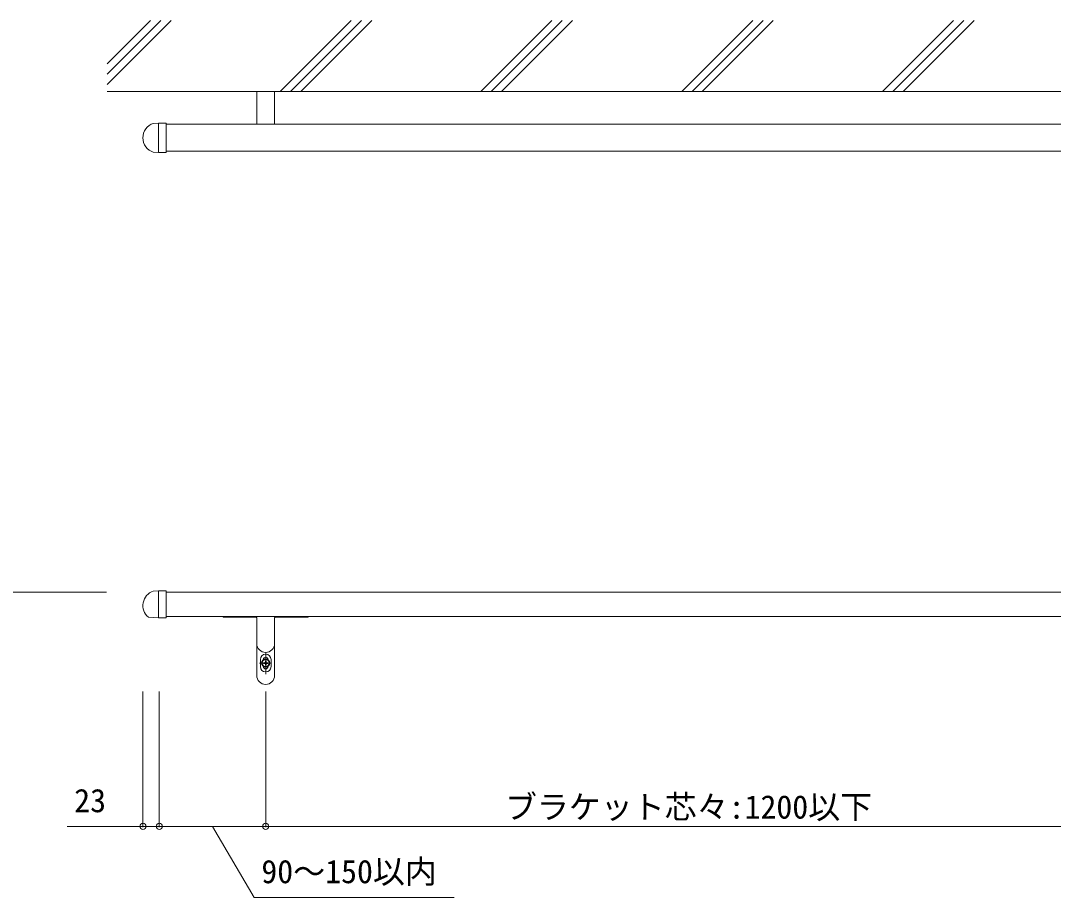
# Model space of a CAD drawing. Units: millimetres, scale not verified. Extents: x -3890 to 4140, y -2825 to 2898.
# Drawn here: x -1208 to 247, y -80 to 1154 of the extents above; entities that cross this region are included whole.
import ezdxf
from ezdxf.enums import TextEntityAlignment as Align

# ---------------------------------------------------------------- set-up
doc = ezdxf.new("R2010")
doc.units = ezdxf.units.MM
doc.header["$LTSCALE"] = 10
for name, color, linetype, lineweight in [('0-3_YKK_11', 4, 'Continuous', 9), ('0-4_YKK_12', 2, 'Continuous', 9), ('0-7_YSS_K', 6, 'Continuous', 9)]:
    doc.layers.add(name, color=color, linetype=linetype, lineweight=lineweight)
doc.styles.add('ＭＳ ゴシック', font='')
doc.styles.get('ＭＳ ゴシック').set_extended_font_data('MS Gothic')

msp = doc.modelspace()

# ---------------------------------------------------------------- linework, layer by layer
at = {"layer": '0-3_YKK_11'}
for p, q in [((-1085.84, 1093.52), (-1024.93, 1154.42)), ((-1085.84, 1079.02), (-1010.43, 1154.42)), ((-1085.84, 1064.52), (-995.93, 1154.42)), ((-842.09, 1054.42), (-742.09, 1154.42)), ((-827.59, 1054.42), (-727.59, 1154.42)), ((-813.09, 1054.42), (-713.09, 1154.42)), ((-559.25, 1054.42), (-459.25, 1154.42)), ((-544.75, 1054.42), (-444.75, 1154.42)), ((-530.25, 1054.42), (-430.25, 1154.42)), ((-276.41, 1054.42), (-176.41, 1154.42)), ((-261.91, 1054.42), (-161.91, 1154.42)), ((-247.41, 1054.42), (-147.41, 1154.42)), ((6.44, 1054.42), (106.44, 1154.42)), ((20.94, 1054.42), (120.94, 1154.42)), ((35.44, 1054.42), (135.44, 1154.42)), ((-1085.84, 1054.42), (1760.66, 1054.42)), ((-875.09, 1054.42), (-875.09, 1008.42)), ((-850.09, 1054.42), (-850.09, 1008.42)), ((-1020.99, 1009.78), (-1013.59, 1010.17)), ((-1013.59, 968.67), (-1013.59, 1010.17)), ((-1003.09, 1010.17), (-1013.59, 1010.17)), ((-1013.59, 968.67), (-1013.59, 1010.17)), ((-1002.59, 1009.67), (-1002.59, 969.17)), ((325.91, 1008.42), (-1002.59, 1008.42)), ((-1013.59, 968.67), (-1020.99, 969.06)), ((-1013.59, 968.67), (-1003.09, 968.67)), ((325.91, 970.42), (-1002.59, 970.42)), ((-1020.99, 350.87), (-1013.59, 351.26)), ((-1013.59, 351.26), (-1013.59, 313.26)), ((-1013.59, 351.26), (-1003.09, 351.26)), ((-1013.59, 351.26), (-1013.59, 313.26)), ((-1002.59, 313.76), (-1002.59, 350.76)), ((325.91, 349.51), (-1002.59, 349.51)), ((-1027.87, 314.01), (-1013.59, 313.26)), ((-1003.09, 313.26), (-1013.59, 313.26)), ((-1002.59, 315.01), (325.91, 315.01)), ((-876.09, 314.01), (-921.59, 314.01)), ((-875.09, 313.01), (-875.09, 232.01)), ((-850.09, 232.01), (-850.09, 313.01)), ((-803.59, 314.01), (-849.09, 314.01)), ((-870.09, 254.51), (-870.09, 244.51)), ((-862.59, 255.26), (-867.59, 252.37)), ((-867.59, 252.37), (-867.59, 246.65)), ((-865.84, 254.51), (-865.84, 254.25)), ((-865.74, 250.01), (-864.09, 250.01)), ((-865.74, 250.01), (-865.74, 249.01)), ((-865.74, 249.01), (-864.09, 249.01)), ((-863.09, 252.66), (-863.09, 251.01)), ((-862.09, 252.66), (-863.09, 252.66)), ((-863.09, 248.01), (-863.09, 246.36)), ((-862.59, 255.26), (-857.59, 252.37)), ((-862.09, 252.66), (-862.09, 251.01)), ((-862.09, 248.01), (-862.09, 246.36)), ((-861.09, 250.01), (-859.44, 250.01)), ((-861.09, 249.01), (-859.44, 249.01)), ((-859.44, 249.01), (-859.44, 250.01)), ((-859.34, 254.51), (-859.34, 254.25)), ((-857.59, 246.65), (-857.59, 252.37)), ((-855.09, 244.51), (-855.09, 254.51)), ((-862.59, 243.76), (-867.59, 246.65)), ((-865.84, 244.77), (-865.84, 244.51)), ((-863.09, 246.36), (-862.09, 246.36)), ((-862.59, 243.76), (-857.59, 246.65)), ((-859.34, 244.77), (-859.34, 244.51))]:
    msp.add_line(p, q, dxfattribs=at)
for points in [[(-1003.09, 313.26), (-1003.08, 313.26), (-1003.07, 313.26), (-1003.06, 313.26), (-1003.05, 313.26), (-1003.04, 313.26), (-1003.03, 313.26), (-1003.02, 313.27), (-1003.01, 313.27), (-1003, 313.27), (-1002.99, 313.27), (-1002.98, 313.27), (-1002.97, 313.27), (-1002.96, 313.28), (-1002.96, 313.28), (-1002.95, 313.28), (-1002.94, 313.28), (-1002.93, 313.29), (-1002.92, 313.29), (-1002.91, 313.29), (-1002.9, 313.3), (-1002.89, 313.3), (-1002.88, 313.3), (-1002.88, 313.31), (-1002.87, 313.31), (-1002.86, 313.32), (-1002.85, 313.32), (-1002.84, 313.33), (-1002.83, 313.33), (-1002.83, 313.34), (-1002.82, 313.34), (-1002.81, 313.35), (-1002.8, 313.35), (-1002.79, 313.36), (-1002.79, 313.36), (-1002.78, 313.37), (-1002.77, 313.37), (-1002.76, 313.38), (-1002.76, 313.39), (-1002.75, 313.39)], [(-1002.75, 313.39), (-1002.74, 313.4), (-1002.74, 313.4), (-1002.73, 313.41), (-1002.72, 313.42), (-1002.72, 313.42), (-1002.71, 313.43), (-1002.71, 313.44), (-1002.7, 313.45), (-1002.69, 313.45), (-1002.69, 313.46), (-1002.68, 313.47), (-1002.68, 313.48), (-1002.67, 313.48), (-1002.67, 313.49), (-1002.66, 313.5), (-1002.66, 313.51), (-1002.65, 313.51), (-1002.65, 313.52), (-1002.64, 313.53), (-1002.64, 313.54), (-1002.64, 313.55), (-1002.63, 313.56), (-1002.63, 313.56), (-1002.63, 313.57), (-1002.62, 313.58), (-1002.62, 313.59), (-1002.62, 313.6), (-1002.61, 313.61), (-1002.61, 313.62), (-1002.61, 313.63), (-1002.6, 313.63), (-1002.6, 313.64), (-1002.6, 313.65), (-1002.6, 313.66), (-1002.6, 313.67), (-1002.59, 313.68), (-1002.59, 313.69), (-1002.59, 313.7), (-1002.59, 313.71)], [(-1002.59, 313.71), (-1002.59, 313.72), (-1002.59, 313.72), (-1002.59, 313.73), (-1002.59, 313.74), (-1002.59, 313.75), (-1002.59, 313.76)]]:
    msp.add_lwpolyline(points, dxfattribs=at)
for radius in [5.75, 5]:
    msp.add_circle((-862.59, 249.51), radius, dxfattribs=at)
for centre, radius, start, end in [((-1014.09, 989.42), 21.5, 108.72438, 251.27562), ((-1003.09, 1009.67), 0.5, 0, 90), ((-1003.09, 969.17), 0.5, 270, 0), ((-1014.09, 330.51), 21.5, 108.72438, 230.13095), ((-1003.09, 350.76), 0.5, 0, 90), ((-921.59, 315.01), 1, 180, 270), ((-876.09, 313.01), 1, 0, 90), ((-849.09, 313.01), 1, 90, 180), ((-803.59, 315.01), 1, 270, 0), ((-862.59, 277.01), 12.5, 180, 0), ((-862.59, 254.51), 7.5, 0, 180), ((-862.59, 254.51), 3.25, 0, 180), ((-864.09, 251.01), 1, 270, 0), ((-864.09, 248.01), 1, 0, 90), ((-861.09, 251.01), 1, 180, 270), ((-861.09, 248.01), 1, 90, 180), ((-862.59, 244.51), 7.5, 180, 0), ((-862.59, 244.51), 3.25, 180, 0), ((-862.59, 232.01), 12.5, 180, 0)]:
    msp.add_arc(centre, radius, start, end, dxfattribs=at)
at = {"layer": '0-4_YKK_12'}
for p, q in [((-862.59, 264.51), (-862.59, 234.06)), ((-871.49, 249.51), (-854.36, 249.51))]:
    msp.add_line(p, q, dxfattribs=at)
at = {"layer": '0-7_YSS_K'}
for p, q in [((-1086.84, 349.51), (-1236.59, 349.51)), ((-1035.59, 209.51), (-1035.59, 18.51)), ((-1012.59, 209.51), (-1012.59, 18.51)), ((-1012.59, 209.51), (-1012.59, 18.51)), ((-862.59, 209.51), (-862.59, 18.51)), ((-862.59, 209.51), (-862.59, 18.51)), ((-862.59, 19.51), (-1012.59, 19.51)), ((-862.59, 19.51), (337.41, 19.51))]:
    msp.add_line(p, q, dxfattribs=at)
for points in [[(-1012.59, 19.51), (-1035.59, 19.51), (-1142.39, 19.51)], [(-937.59, 19.51), (-878.72, -80.49), (-597.12, -80.49)]]:
    msp.add_lwpolyline(points, dxfattribs=at)
for centre in [(-1035.59, 19.51), (-1012.59, 19.51), (-1012.59, 19.51), (-862.59, 19.51), (-862.59, 19.51)]:
    msp.add_circle(centre, 4.25, dxfattribs=at)

# ---------------------------------------------------------------- texts
at = {"layer": '0-7_YSS_K', "style": 'ＭＳ ゴシック'}
for s, p in [('23', (-1132.39, 29.51)), ('ブラケット芯々:1200以下', (-525.39, 20.51)), ('90～150以内', (-868.72, -70.49))]:
    msp.add_text(s, height=32.99, dxfattribs=at).set_placement(p, align=Align.BOTTOM_LEFT)

doc.saveas('drawing.dxf')
